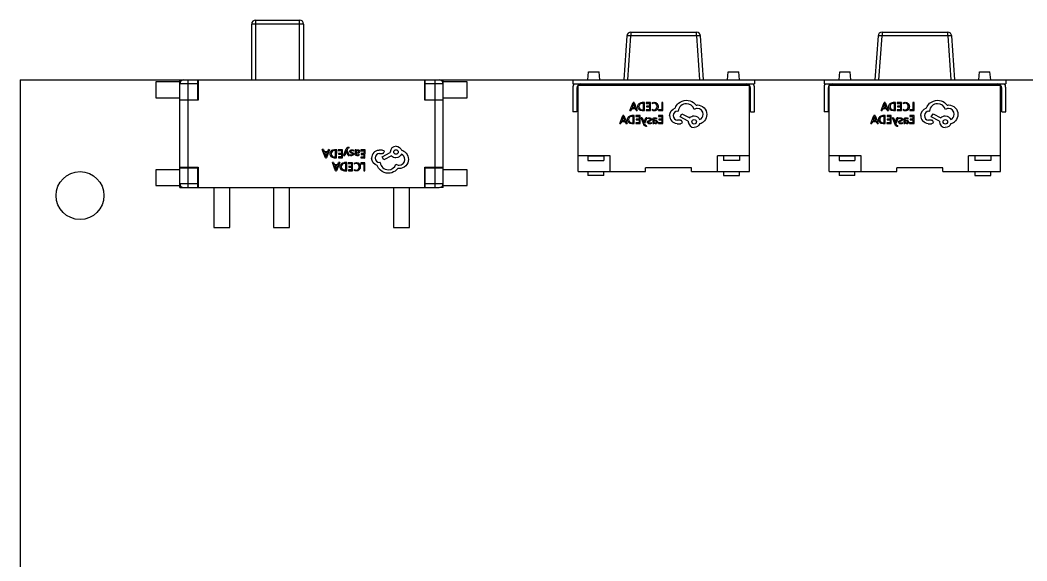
# Model space of a CAD drawing. Header units: millimetres. Extents: x 0 to 297, y 0 to 210.
# Drawn here: x 111.5 to 136.72, y 120 to 133.56 of the extents above; entities that cross this region are included whole.
import ezdxf

# ---------------------------------------------------------------- set-up
doc = ezdxf.new("R2010")
doc.units = ezdxf.units.MM
doc.header["$LTSCALE"] = 16.335
doc.layers.get('0').update_dxf_attribs({"linetype": 'CONTINUOUS'})

msp = doc.modelspace()

# ---------------------------------------------------------------- linework, layer by layer
at = {"color": 7, "linetype": 'Continuous'}
for p, q in [((117.304, 132.063), (117.304, 133.463)), ((118.604, 133.463), (117.304, 133.463)), ((117.404, 133.563), (117.404, 132.063)), ((117.404, 133.563), (118.504, 133.563)), ((118.504, 132.063), (118.504, 133.563)), ((118.604, 133.463), (118.604, 132.063)), ((126.704, 133.17), (126.626, 132.063)), ((126.726, 132.063), (126.804, 133.17)), ((126.804, 133.263), (126.804, 133.17)), ((126.804, 133.263), (128.449, 133.263)), ((128.449, 133.17), (126.804, 133.17)), ((128.449, 133.17), (128.449, 133.263)), ((128.449, 133.17), (128.527, 132.063)), ((128.626, 132.063), (128.549, 133.17)), ((132.995, 133.17), (132.918, 132.063)), ((133.018, 132.063), (133.095, 133.17)), ((133.095, 133.263), (133.095, 133.17)), ((133.095, 133.263), (134.741, 133.263)), ((134.741, 133.17), (133.095, 133.17)), ((134.741, 133.17), (134.741, 133.263)), ((134.741, 133.17), (134.818, 132.063)), ((134.918, 132.063), (134.841, 133.17)), ((125.726, 132.063), (125.744, 132.263)), ((125.744, 132.263), (126.009, 132.263)), ((126.026, 132.063), (126.009, 132.263)), ((129.226, 132.063), (129.244, 132.263)), ((129.244, 132.263), (129.509, 132.263)), ((129.526, 132.063), (129.509, 132.263)), ((132.018, 132.063), (132.035, 132.263)), ((132.035, 132.263), (132.3, 132.263)), ((132.318, 132.063), (132.3, 132.263)), ((135.518, 132.063), (135.535, 132.263)), ((135.535, 132.263), (135.8, 132.263)), ((135.818, 132.063), (135.8, 132.263)), ((111.504, 132.063), (111.504, 119.213)), ((111.504, 132.063), (163.064, 132.063)), ((114.904, 132.013), (114.904, 131.613)), ((115.504, 132.013), (114.904, 132.013)), ((115.504, 129.363), (115.504, 132.063)), ((115.954, 131.963), (115.504, 131.963)), ((115.704, 132.063), (115.704, 131.563)), ((115.954, 131.563), (115.954, 132.063)), ((115.964, 132.063), (115.964, 131.553)), ((121.644, 131.553), (121.644, 132.063)), ((121.654, 131.563), (121.654, 132.063)), ((122.104, 131.963), (121.654, 131.963)), ((121.904, 131.563), (121.904, 132.063)), ((122.104, 129.363), (122.104, 132.063)), ((122.704, 132.013), (122.104, 132.013)), ((122.704, 131.613), (122.704, 132.013)), ((125.351, 132.063), (125.351, 131.963)), ((125.351, 131.963), (129.901, 131.963)), ((125.481, 129.763), (125.481, 131.934)), ((125.481, 131.934), (129.772, 131.934)), ((129.772, 129.763), (129.772, 131.934)), ((129.901, 132.063), (129.901, 131.963)), ((131.643, 132.063), (131.643, 131.963)), ((131.643, 131.963), (136.193, 131.963)), ((131.772, 129.763), (131.772, 131.934)), ((131.772, 131.934), (136.064, 131.934)), ((136.064, 129.763), (136.064, 131.934)), ((136.193, 132.063), (136.193, 131.963)), ((125.351, 131.863), (125.351, 131.263)), ((125.451, 131.863), (125.451, 131.263)), ((129.801, 131.263), (129.801, 131.863)), ((129.901, 131.263), (129.901, 131.863)), ((131.643, 131.863), (131.643, 131.263)), ((131.743, 131.863), (131.743, 131.263)), ((136.093, 131.263), (136.093, 131.863)), ((136.193, 131.263), (136.193, 131.863)), ((114.904, 131.613), (115.504, 131.613)), ((115.504, 131.563), (115.954, 131.563)), ((115.964, 131.553), (115.504, 131.553)), ((115.594, 131.563), (115.594, 131.553)), ((115.604, 131.553), (115.604, 131.563)), ((115.704, 131.553), (115.704, 129.873)), ((122.104, 131.553), (121.644, 131.553)), ((121.654, 131.563), (122.104, 131.563)), ((121.904, 129.873), (121.904, 131.553)), ((122.004, 131.553), (122.004, 131.563)), ((122.014, 131.553), (122.014, 131.563)), ((122.104, 131.613), (122.704, 131.613)), ((126.78, 131.293), (126.859, 131.498)), ((126.87, 131.458), (126.839, 131.372)), ((126.887, 131.498), (126.859, 131.498)), ((126.874, 131.472), (126.873, 131.472)), ((126.908, 131.372), (126.877, 131.458)), ((126.887, 131.498), (126.965, 131.293)), ((127.144, 131.498), (127.085, 131.498)), ((127.118, 131.475), (127.086, 131.475)), ((127.118, 131.316), (127.118, 131.475)), ((127.144, 131.293), (127.144, 131.498)), ((127.188, 131.498), (127.188, 131.475)), ((127.293, 131.498), (127.188, 131.498)), ((127.188, 131.475), (127.267, 131.475)), ((127.193, 131.409), (127.193, 131.385)), ((127.267, 131.409), (127.193, 131.409)), ((127.267, 131.475), (127.267, 131.409)), ((127.293, 131.293), (127.293, 131.498)), ((127.335, 131.493), (127.335, 131.466)), ((127.579, 131.498), (127.579, 131.316)), ((127.605, 131.498), (127.579, 131.498)), ((127.605, 131.293), (127.605, 131.498)), ((133.072, 131.293), (133.15, 131.498)), ((133.161, 131.458), (133.13, 131.372)), ((133.178, 131.498), (133.15, 131.498)), ((133.165, 131.472), (133.165, 131.472)), ((133.199, 131.372), (133.169, 131.458)), ((133.178, 131.498), (133.257, 131.293)), ((133.436, 131.498), (133.377, 131.498)), ((133.409, 131.475), (133.378, 131.475)), ((133.409, 131.316), (133.409, 131.475)), ((133.436, 131.293), (133.436, 131.498)), ((133.479, 131.498), (133.479, 131.475)), ((133.585, 131.498), (133.479, 131.498)), ((133.479, 131.475), (133.558, 131.475)), ((133.485, 131.409), (133.485, 131.385)), ((133.558, 131.409), (133.485, 131.409)), ((133.558, 131.475), (133.558, 131.409)), ((133.585, 131.293), (133.585, 131.498)), ((133.626, 131.493), (133.626, 131.466)), ((133.87, 131.498), (133.87, 131.316)), ((133.897, 131.498), (133.87, 131.498)), ((133.897, 131.293), (133.897, 131.498)), ((125.451, 131.263), (125.351, 131.263)), ((126.523, 130.967), (126.601, 131.172)), ((126.63, 131.172), (126.601, 131.172)), ((126.63, 131.172), (126.708, 130.967)), ((126.78, 131.293), (126.81, 131.293)), ((126.831, 131.349), (126.81, 131.293)), ((126.887, 131.172), (126.828, 131.172)), ((126.86, 131.149), (126.829, 131.149)), ((126.831, 131.349), (126.916, 131.349)), ((126.839, 131.372), (126.908, 131.372)), ((126.86, 130.99), (126.86, 131.149)), ((126.887, 130.967), (126.887, 131.172)), ((126.936, 131.293), (126.916, 131.349)), ((126.93, 131.172), (126.93, 131.149)), ((127.036, 131.172), (126.93, 131.172)), ((126.93, 131.149), (127.01, 131.149)), ((126.936, 131.293), (126.965, 131.293)), ((127.01, 131.149), (127.01, 131.083)), ((127.036, 130.967), (127.036, 131.172)), ((127.088, 131.316), (127.118, 131.316)), ((127.088, 131.293), (127.144, 131.293)), ((127.183, 131.316), (127.183, 131.293)), ((127.267, 131.316), (127.183, 131.316)), ((127.183, 131.293), (127.293, 131.293)), ((127.193, 131.385), (127.267, 131.385)), ((127.267, 131.385), (127.267, 131.316)), ((127.335, 131.327), (127.335, 131.301)), ((127.497, 131.316), (127.497, 131.293)), ((127.579, 131.316), (127.497, 131.316)), ((127.497, 131.293), (127.605, 131.293)), ((127.499, 131.172), (127.499, 131.149)), ((127.605, 131.172), (127.499, 131.172)), ((127.499, 131.149), (127.579, 131.149)), ((127.579, 131.149), (127.579, 131.083)), ((127.605, 130.967), (127.605, 131.172)), ((127.978, 131.283), (127.99, 131.283)), ((128.038, 131.138), (128.084, 131.216)), ((128.084, 131.216), (128.279, 131.114)), ((129.801, 131.263), (129.901, 131.263)), ((131.743, 131.263), (131.643, 131.263)), ((132.814, 130.967), (132.893, 131.172)), ((132.921, 131.172), (132.893, 131.172)), ((132.921, 131.172), (132.999, 130.967)), ((133.072, 131.293), (133.101, 131.293)), ((133.122, 131.349), (133.101, 131.293)), ((133.178, 131.172), (133.119, 131.172)), ((133.152, 131.149), (133.12, 131.149)), ((133.122, 131.349), (133.208, 131.349)), ((133.13, 131.372), (133.199, 131.372)), ((133.152, 130.99), (133.152, 131.149)), ((133.178, 130.967), (133.178, 131.172)), ((133.227, 131.293), (133.208, 131.349)), ((133.222, 131.172), (133.222, 131.149)), ((133.327, 131.172), (133.222, 131.172)), ((133.222, 131.149), (133.301, 131.149)), ((133.227, 131.293), (133.257, 131.293)), ((133.301, 131.149), (133.301, 131.083)), ((133.327, 130.967), (133.327, 131.172)), ((133.379, 131.316), (133.409, 131.316)), ((133.379, 131.293), (133.436, 131.293)), ((133.474, 131.316), (133.474, 131.293)), ((133.558, 131.316), (133.474, 131.316)), ((133.474, 131.293), (133.585, 131.293)), ((133.485, 131.385), (133.558, 131.385)), ((133.558, 131.385), (133.558, 131.316)), ((133.626, 131.327), (133.626, 131.301)), ((133.788, 131.316), (133.788, 131.293)), ((133.87, 131.316), (133.788, 131.316)), ((133.788, 131.293), (133.897, 131.293)), ((133.791, 131.172), (133.791, 131.149)), ((133.897, 131.172), (133.791, 131.172)), ((133.791, 131.149), (133.87, 131.149)), ((133.87, 131.149), (133.87, 131.083)), ((133.897, 130.967), (133.897, 131.172)), ((134.27, 131.283), (134.281, 131.283)), ((134.33, 131.138), (134.375, 131.216)), ((134.375, 131.216), (134.571, 131.114)), ((136.093, 131.263), (136.193, 131.263)), ((126.523, 130.967), (126.552, 130.967)), ((126.573, 131.023), (126.552, 130.967)), ((126.573, 131.023), (126.659, 131.023)), ((126.612, 131.132), (126.581, 131.046)), ((126.581, 131.046), (126.65, 131.046)), ((126.616, 131.146), (126.616, 131.146)), ((126.65, 131.046), (126.62, 131.132)), ((126.679, 130.967), (126.659, 131.023)), ((126.679, 130.967), (126.708, 130.967)), ((126.83, 130.99), (126.86, 130.99)), ((126.83, 130.967), (126.887, 130.967)), ((126.925, 130.99), (126.925, 130.967)), ((127.01, 130.99), (126.925, 130.99)), ((126.925, 130.967), (127.036, 130.967)), ((126.936, 131.083), (126.936, 131.059)), ((127.01, 131.083), (126.936, 131.083)), ((126.936, 131.059), (127.01, 131.059)), ((127.01, 131.059), (127.01, 130.99)), ((127.13, 130.944), (127.064, 131.113)), ((127.09, 131.113), (127.064, 131.113)), ((127.09, 131.113), (127.131, 131.003)), ((127.134, 130.991), (127.138, 131.003)), ((127.134, 130.991), (127.134, 130.991)), ((127.138, 131.003), (127.176, 131.113)), ((127.205, 131.113), (127.147, 130.967)), ((127.147, 130.967), (127.158, 130.94)), ((127.205, 131.113), (127.176, 131.113)), ((127.199, 130.9), (127.199, 130.922)), ((127.225, 131.11), (127.225, 131.085)), ((127.317, 130.972), (127.317, 130.998)), ((127.352, 131.061), (127.352, 130.967)), ((127.352, 130.967), (127.378, 130.967)), ((127.378, 131.06), (127.421, 131.054)), ((127.378, 131.04), (127.378, 131.026)), ((127.412, 131.036), (127.378, 131.04)), ((127.378, 130.967), (127.378, 130.989)), ((127.378, 130.989), (127.379, 130.989)), ((127.456, 131.078), (127.456, 131.103)), ((127.495, 130.99), (127.495, 130.967)), ((127.579, 130.99), (127.495, 130.99)), ((127.495, 130.967), (127.605, 130.967)), ((127.505, 131.083), (127.505, 131.059)), ((127.579, 131.083), (127.505, 131.083)), ((127.505, 131.059), (127.579, 131.059)), ((127.579, 131.059), (127.579, 130.99)), ((127.961, 130.966), (128.047, 130.966)), ((128.035, 131.055), (127.97, 131.055)), ((128.243, 131.03), (128.038, 131.138)), ((128.243, 131.03), (128.243, 131.016)), ((132.814, 130.967), (132.844, 130.967)), ((132.865, 131.023), (132.844, 130.967)), ((132.865, 131.023), (132.95, 131.023)), ((132.904, 131.132), (132.873, 131.046)), ((132.873, 131.046), (132.942, 131.046)), ((132.908, 131.146), (132.907, 131.146)), ((132.942, 131.046), (132.911, 131.132)), ((132.97, 130.967), (132.95, 131.023)), ((132.97, 130.967), (132.999, 130.967)), ((133.122, 130.99), (133.152, 130.99)), ((133.122, 130.967), (133.178, 130.967)), ((133.217, 130.99), (133.217, 130.967)), ((133.301, 130.99), (133.217, 130.99)), ((133.217, 130.967), (133.327, 130.967)), ((133.227, 131.083), (133.227, 131.059)), ((133.301, 131.083), (133.227, 131.083)), ((133.227, 131.059), (133.301, 131.059)), ((133.301, 131.059), (133.301, 130.99)), ((133.422, 130.944), (133.355, 131.113)), ((133.382, 131.113), (133.355, 131.113)), ((133.382, 131.113), (133.422, 131.003)), ((133.426, 130.991), (133.425, 130.991)), ((133.426, 130.991), (133.429, 131.003)), ((133.429, 131.003), (133.467, 131.113)), ((133.496, 131.113), (133.439, 130.967)), ((133.439, 130.967), (133.45, 130.94)), ((133.496, 131.113), (133.467, 131.113)), ((133.491, 130.9), (133.491, 130.922)), ((133.517, 131.11), (133.517, 131.085)), ((133.609, 130.972), (133.609, 130.998)), ((133.644, 131.061), (133.644, 130.967)), ((133.644, 130.967), (133.669, 130.967)), ((133.669, 131.06), (133.713, 131.054)), ((133.669, 131.04), (133.669, 131.026)), ((133.704, 131.036), (133.669, 131.04)), ((133.669, 130.967), (133.669, 130.989)), ((133.669, 130.989), (133.67, 130.989)), ((133.747, 131.078), (133.747, 131.103)), ((133.786, 130.99), (133.786, 130.967)), ((133.87, 130.99), (133.786, 130.99)), ((133.786, 130.967), (133.897, 130.967)), ((133.797, 131.083), (133.797, 131.059)), ((133.87, 131.083), (133.797, 131.083)), ((133.797, 131.059), (133.87, 131.059)), ((133.87, 131.059), (133.87, 130.99)), ((134.252, 130.966), (134.338, 130.966)), ((134.327, 131.055), (134.261, 131.055)), ((134.534, 131.03), (134.33, 131.138)), ((134.534, 131.03), (134.534, 131.016)), ((119.15, 130.112), (119.074, 130.316)), ((119.103, 130.316), (119.074, 130.316)), ((119.103, 130.316), (119.123, 130.26)), ((119.208, 130.259), (119.123, 130.26)), ((119.131, 130.237), (119.161, 130.152)), ((119.2, 130.236), (119.131, 130.237)), ((119.169, 130.152), (119.2, 130.236)), ((119.257, 130.314), (119.178, 130.112)), ((119.208, 130.259), (119.228, 130.315)), ((119.257, 130.314), (119.228, 130.315)), ((119.434, 130.313), (119.378, 130.314)), ((119.407, 130.29), (119.378, 130.29)), ((119.406, 130.133), (119.407, 130.29)), ((119.432, 130.11), (119.434, 130.313)), ((119.472, 130.313), (119.472, 130.29)), ((119.582, 130.312), (119.472, 130.313)), ((119.472, 130.29), (119.555, 130.289)), ((119.482, 130.221), (119.482, 130.198)), ((119.555, 130.221), (119.482, 130.221)), ((119.482, 130.198), (119.555, 130.197)), ((119.555, 130.197), (119.554, 130.132)), ((119.555, 130.289), (119.555, 130.221)), ((119.58, 130.109), (119.582, 130.312)), ((119.608, 130.167), (119.675, 130.333)), ((119.608, 130.167), (119.635, 130.167)), ((119.675, 130.276), (119.635, 130.167)), ((119.682, 130.275), (119.678, 130.288)), ((119.719, 130.166), (119.682, 130.275)), ((119.703, 130.337), (119.692, 130.311)), ((119.692, 130.311), (119.748, 130.166)), ((119.719, 130.166), (119.748, 130.166)), ((119.744, 130.355), (119.744, 130.377)), ((119.768, 130.193), (119.768, 130.169)), ((119.86, 130.279), (119.86, 130.305)), ((119.894, 130.31), (119.894, 130.216)), ((119.92, 130.31), (119.894, 130.31)), ((119.92, 130.251), (119.919, 130.237)), ((119.919, 130.237), (119.953, 130.241)), ((119.962, 130.223), (119.919, 130.217)), ((119.92, 130.287), (119.92, 130.31)), ((119.996, 130.174), (119.996, 130.199)), ((120.036, 130.309), (120.035, 130.286)), ((120.035, 130.286), (120.119, 130.285)), ((120.145, 130.308), (120.036, 130.309)), ((120.045, 130.217), (120.045, 130.194)), ((120.118, 130.217), (120.045, 130.217)), ((120.045, 130.194), (120.118, 130.193)), ((120.118, 130.193), (120.117, 130.128)), ((120.119, 130.285), (120.118, 130.217)), ((120.143, 130.105), (120.145, 130.308)), ((120.582, 130.306), (120.497, 130.306)), ((120.505, 130.218), (120.57, 130.218)), ((120.572, 130.135), (120.775, 130.241)), ((120.811, 130.158), (120.616, 130.058)), ((120.775, 130.255), (120.775, 130.241)), ((126.281, 130.163), (125.481, 130.163)), ((125.726, 130.157), (125.726, 130.041)), ((125.726, 130.157), (126.126, 130.157)), ((126.126, 130.157), (126.126, 130.041)), ((126.281, 129.763), (126.281, 130.163)), ((128.972, 129.763), (128.972, 130.163)), ((129.772, 130.163), (128.972, 130.163)), ((129.126, 130.157), (129.126, 130.041)), ((129.526, 130.157), (129.126, 130.157)), ((129.526, 130.157), (129.526, 130.041)), ((132.572, 130.163), (131.772, 130.163)), ((132.018, 130.157), (132.018, 130.041)), ((132.018, 130.157), (132.418, 130.157)), ((132.418, 130.157), (132.418, 130.041)), ((132.572, 129.763), (132.572, 130.163)), ((135.264, 129.763), (135.264, 130.163)), ((136.064, 130.163), (135.264, 130.163)), ((135.418, 130.157), (135.418, 130.041)), ((135.818, 130.157), (135.418, 130.157)), ((135.818, 130.157), (135.818, 130.041)), ((119.15, 130.112), (119.178, 130.112)), ((119.402, 129.787), (119.326, 129.991)), ((119.355, 129.991), (119.326, 129.991)), ((119.355, 129.991), (119.376, 129.935)), ((119.374, 130.11), (119.432, 130.11)), ((119.376, 130.134), (119.406, 130.133)), ((119.46, 129.935), (119.376, 129.935)), ((119.384, 129.912), (119.414, 129.828)), ((119.452, 129.912), (119.384, 129.912)), ((119.421, 129.827), (119.452, 129.912)), ((119.509, 129.99), (119.431, 129.787)), ((119.46, 129.935), (119.48, 129.99)), ((119.476, 130.133), (119.476, 130.11)), ((119.554, 130.132), (119.476, 130.133)), ((119.476, 130.11), (119.58, 130.109)), ((119.509, 129.99), (119.48, 129.99)), ((119.686, 129.989), (119.63, 129.989)), ((119.66, 129.966), (119.63, 129.966)), ((119.659, 129.809), (119.66, 129.966)), ((119.685, 129.785), (119.686, 129.989)), ((119.725, 129.988), (119.725, 129.965)), ((119.834, 129.988), (119.725, 129.988)), ((119.725, 129.965), (119.808, 129.965)), ((119.734, 129.897), (119.734, 129.874)), ((119.807, 129.896), (119.734, 129.897)), ((119.808, 129.965), (119.807, 129.896)), ((119.833, 129.784), (119.834, 129.988)), ((119.875, 129.979), (119.875, 129.954)), ((120.035, 129.986), (120.035, 129.963)), ((120.143, 129.986), (120.035, 129.986)), ((120.035, 129.963), (120.116, 129.963)), ((120.039, 130.129), (120.039, 130.106)), ((120.117, 130.128), (120.039, 130.129)), ((120.039, 130.106), (120.143, 130.105)), ((120.116, 129.963), (120.115, 129.782)), ((120.141, 129.782), (120.143, 129.986)), ((120.523, 129.992), (120.512, 129.992)), ((120.616, 130.058), (120.572, 130.135)), ((125.726, 130.041), (126.126, 130.041)), ((129.526, 130.041), (129.126, 130.041)), ((132.018, 130.041), (132.418, 130.041)), ((135.818, 130.041), (135.418, 130.041)), ((114.904, 129.813), (114.904, 129.413)), ((115.504, 129.813), (114.904, 129.813)), ((115.504, 129.873), (115.964, 129.873)), ((115.504, 129.863), (115.954, 129.863)), ((115.594, 129.873), (115.594, 129.863)), ((115.604, 129.863), (115.604, 129.873)), ((115.704, 129.863), (115.704, 129.363)), ((115.954, 129.363), (115.954, 129.863)), ((115.964, 129.873), (115.964, 129.363)), ((119.402, 129.787), (119.431, 129.787)), ((119.627, 129.786), (119.685, 129.785)), ((119.628, 129.809), (119.659, 129.809)), ((119.728, 129.808), (119.728, 129.785)), ((119.807, 129.808), (119.728, 129.808)), ((119.728, 129.785), (119.833, 129.784)), ((119.734, 129.874), (119.807, 129.873)), ((119.807, 129.873), (119.807, 129.808)), ((119.874, 129.816), (119.873, 129.789)), ((120.115, 129.782), (120.141, 129.782)), ((121.644, 129.363), (121.644, 129.873)), ((121.644, 129.873), (122.104, 129.873)), ((121.654, 129.363), (121.654, 129.863)), ((121.654, 129.863), (122.104, 129.863)), ((121.904, 129.363), (121.904, 129.863)), ((122.004, 129.863), (122.004, 129.873)), ((122.014, 129.863), (122.014, 129.873)), ((122.704, 129.813), (122.104, 129.813)), ((122.704, 129.413), (122.704, 129.813)), ((125.481, 129.763), (127.172, 129.763)), ((125.726, 129.763), (125.726, 129.663)), ((126.126, 129.663), (125.726, 129.663)), ((126.126, 129.663), (126.126, 129.763)), ((127.172, 129.763), (127.172, 129.863)), ((128.326, 129.863), (127.172, 129.863)), ((128.326, 129.763), (128.326, 129.863)), ((128.326, 129.763), (129.772, 129.763)), ((129.126, 129.763), (129.126, 129.663)), ((129.126, 129.663), (129.526, 129.663)), ((129.526, 129.663), (129.526, 129.763)), ((131.772, 129.763), (133.464, 129.763)), ((132.018, 129.763), (132.018, 129.663)), ((132.418, 129.663), (132.018, 129.663)), ((132.418, 129.663), (132.418, 129.763)), ((133.464, 129.763), (133.464, 129.863)), ((134.618, 129.863), (133.464, 129.863)), ((134.618, 129.763), (134.618, 129.863)), ((134.618, 129.763), (136.064, 129.763)), ((135.418, 129.763), (135.418, 129.663)), ((135.418, 129.663), (135.818, 129.663)), ((135.818, 129.663), (135.818, 129.763)), ((114.904, 129.413), (115.504, 129.413)), ((115.504, 129.463), (115.954, 129.463)), ((121.654, 129.463), (122.104, 129.463)), ((122.104, 129.413), (122.704, 129.413)), ((115.504, 129.363), (115.594, 129.363)), ((115.604, 129.363), (122.004, 129.363)), ((116.354, 129.363), (116.354, 128.363)), ((116.754, 128.363), (116.754, 129.363)), ((117.854, 129.363), (117.854, 128.363)), ((118.254, 128.363), (118.254, 129.363)), ((120.854, 129.363), (120.854, 128.363)), ((121.254, 128.363), (121.254, 129.363)), ((122.104, 129.363), (122.014, 129.363)), ((116.354, 128.363), (116.754, 128.363)), ((117.854, 128.363), (118.254, 128.363)), ((120.854, 128.363), (121.254, 128.363))]:
    msp.add_line(p, q, dxfattribs=at)
for centre, radius in [((128.39, 131.014), 0.057), ((134.682, 131.014), 0.057), ((120.921, 130.256), 0.0564), ((113.004, 129.163), 0.6)]:
    msp.add_circle(centre, radius, dxfattribs=at)
for centre, radius, start, end in [((117.404, 133.463), 0.1, 90, 180), ((118.504, 133.463), 0.1, 0, 90), ((126.804, 133.163), 0.1, 90, 176), ((128.449, 133.163), 0.1, 3.9999, 90), ((133.095, 133.163), 0.1, 90, 176), ((134.741, 133.163), 0.1, 3.9999, 90), ((115.604, 131.963), 0.1, 90, 180), ((122.004, 131.963), 0.1, 0, 90), ((125.551, 131.863), 0.2, 149.8088, 180), ((125.551, 131.863), 0.1, 90, 180), ((129.701, 131.863), 0.1, 0, 90), ((129.701, 131.863), 0.2, 0, 30.1912), ((131.843, 131.863), 0.2, 149.8088, 180), ((131.843, 131.863), 0.1, 90, 180), ((135.993, 131.863), 0.1, 0, 90), ((135.993, 131.863), 0.2, 0, 30.1912), ((128.195, 131.26), 0.206, 90.0227, 173.4846), ((128.195, 131.259), 0.207, 18.7842, 89.9657), ((134.486, 131.26), 0.206, 90.0227, 173.4846), ((134.486, 131.259), 0.207, 18.7842, 89.9657), ((127.978, 131.17), 0.205, 179.9253, 222.6338), ((127.978, 131.169), 0.114, 90.217, 179.8893), ((128.468, 131.201), 0.146, 0.0059, 89.9941), ((134.27, 131.17), 0.205, 179.9253, 222.6338), ((134.27, 131.169), 0.114, 90.217, 179.8893), ((134.759, 131.201), 0.146, 0.0059, 89.9941), ((128.044, 131.011), 0.0453, 0.0061, 89.994), ((128.389, 131.016), 0.146, 180.0059, 269.9941), ((128.468, 131.202), 0.24, 284.4949, 317.4349), ((134.335, 131.011), 0.0453, 0.0061, 89.994), ((134.68, 131.016), 0.146, 180.0059, 269.9941), ((134.759, 131.202), 0.24, 284.4949, 317.4349), ((120.92, 130.254), 0.145, 89.6041, 179.5832), ((120.512, 130.104), 0.202, 136.9591, 179.6689), ((120.579, 130.261), 0.0448, 269.5913, 359.5737), ((120.996, 130.069), 0.238, 42.1746, 75.0829), ((120.513, 130.105), 0.113, 179.6887, 269.4828), ((120.726, 130.014), 0.204, 186.106, 269.5634), ((120.726, 130.015), 0.205, 269.6316, 340.7958), ((120.997, 130.07), 0.145, 269.6041, 359.5832), ((115.604, 129.463), 0.1, 180, 270), ((122.004, 129.463), 0.1, 270, 360)]:
    msp.add_arc(centre, radius, start, end, dxfattribs=at)
for points, knots in [([(126.707, 133.172), (126.707, 133.172), (126.705, 133.171), (126.704, 133.171), (126.704, 133.17)], [0, 0, 0, 0, 0.683861, 1, 1, 1, 1]), ([(126.804, 133.17), (126.793, 133.171), (126.773, 133.172), (126.749, 133.173), (126.732, 133.173), (126.722, 133.173), (126.714, 133.173), (126.709, 133.172), (126.707, 133.172)], [0, 0, 0, 0, 0.332301, 0.629138, 0.754378, 0.859604, 0.942133, 1, 1, 1, 1]), ([(128.549, 133.17), (128.549, 133.171), (128.548, 133.171), (128.547, 133.172), (128.544, 133.172), (128.539, 133.173), (128.531, 133.173), (128.519, 133.173), (128.504, 133.173), (128.487, 133.172), (128.468, 133.172), (128.456, 133.171), (128.449, 133.17)], [0, 0, 0, 0, 0.008283, 0.024038, 0.048549, 0.081923, 0.174247, 0.297936, 0.448429, 0.61999, 0.806297, 1, 1, 1, 1]), ([(132.999, 133.172), (132.998, 133.172), (132.997, 133.171), (132.995, 133.171), (132.995, 133.17)], [0, 0, 0, 0, 0.683861, 1, 1, 1, 1]), ([(133.095, 133.17), (133.084, 133.171), (133.064, 133.172), (133.04, 133.173), (133.023, 133.173), (133.013, 133.173), (133.005, 133.173), (133.001, 133.172), (132.999, 133.172)], [0, 0, 0, 0, 0.332301, 0.629138, 0.754378, 0.859604, 0.942133, 1, 1, 1, 1]), ([(134.841, 133.17), (134.84, 133.171), (134.84, 133.171), (134.838, 133.172), (134.836, 133.172), (134.831, 133.173), (134.822, 133.173), (134.81, 133.173), (134.795, 133.173), (134.778, 133.172), (134.76, 133.172), (134.747, 133.171), (134.741, 133.17)], [0, 0, 0, 0, 0.008283, 0.024038, 0.048549, 0.081923, 0.174247, 0.297936, 0.448429, 0.61999, 0.806297, 1, 1, 1, 1]), ([(119.161, 130.152), (119.162, 130.149), (119.163, 130.144), (119.165, 130.137), (119.165, 130.137), (119.165, 130.137), (119.165, 130.137)], [0, 0, 0, 0, 0.945791, 0.962696, 0.976015, 1, 1, 1, 1]), ([(119.165, 130.137), (119.165, 130.137), (119.165, 130.137), (119.165, 130.137), (119.166, 130.144), (119.167, 130.149), (119.169, 130.152)], [0, 0, 0, 0, 0.026487, 0.041178, 0.059581, 1, 1, 1, 1]), ([(119.678, 130.288), (119.678, 130.288), (119.678, 130.288), (119.678, 130.285), (119.677, 130.281), (119.675, 130.276)], [0, 0, 0, 0, 0.028903, 0.069601, 1, 1, 1, 1]), ([(119.92, 130.287), (119.92, 130.287), (119.92, 130.287), (119.92, 130.287), (119.93, 130.304), (119.946, 130.313), (119.965, 130.313)], [0, 0, 0, 0, 0.002842, 0.004999, 0.014262, 1, 1, 1, 1]), ([(119.414, 129.828), (119.415, 129.825), (119.416, 129.82), (119.417, 129.813), (119.417, 129.813), (119.417, 129.812), (119.417, 129.812)], [0, 0, 0, 0, 0.945791, 0.962696, 0.976015, 1, 1, 1, 1]), ([(119.417, 129.812), (119.417, 129.812), (119.417, 129.813), (119.418, 129.813), (119.419, 129.819), (119.42, 129.824), (119.421, 129.827)], [0, 0, 0, 0, 0.026487, 0.041178, 0.059581, 1, 1, 1, 1])]:
    msp.add_open_spline(points, degree=3, knots=knots, dxfattribs=at)
for points in [[(126.873, 131.472), (126.872, 131.465), (126.871, 131.46), (126.87, 131.458)], [(126.877, 131.458), (126.876, 131.461), (126.875, 131.466), (126.874, 131.472)], [(126.977, 131.398), (126.977, 131.429), (126.987, 131.453), (127.008, 131.471)], [(127.027, 131.455), (127.012, 131.442), (127.005, 131.423), (127.005, 131.397)], [(127.008, 131.471), (127.028, 131.489), (127.054, 131.498), (127.085, 131.498)], [(127.086, 131.475), (127.062, 131.475), (127.042, 131.468), (127.027, 131.455)], [(127.335, 131.493), (127.347, 131.499), (127.364, 131.502), (127.383, 131.502)], [(127.383, 131.478), (127.365, 131.478), (127.349, 131.474), (127.335, 131.466)], [(127.383, 131.502), (127.414, 131.502), (127.439, 131.492), (127.459, 131.471)], [(127.439, 131.455), (127.425, 131.47), (127.406, 131.478), (127.383, 131.478)], [(127.461, 131.393), (127.461, 131.419), (127.453, 131.44), (127.439, 131.455)], [(127.459, 131.471), (127.479, 131.451), (127.489, 131.425), (127.489, 131.392)], [(127.918, 131.362), (127.934, 131.406), (127.962, 131.445), (127.997, 131.477)], [(127.997, 131.477), (128.053, 131.526), (128.123, 131.553), (128.196, 131.553)], [(128.196, 131.553), (128.26, 131.553), (128.32, 131.533), (128.371, 131.496)], [(128.371, 131.496), (128.396, 131.479), (128.417, 131.457), (128.436, 131.432)], [(128.436, 131.432), (128.447, 131.434), (128.458, 131.435), (128.469, 131.435)], [(128.469, 131.435), (128.532, 131.435), (128.592, 131.41), (128.637, 131.365)], [(133.165, 131.472), (133.163, 131.465), (133.162, 131.46), (133.161, 131.458)], [(133.169, 131.458), (133.167, 131.461), (133.166, 131.466), (133.165, 131.472)], [(133.268, 131.398), (133.268, 131.429), (133.278, 131.453), (133.299, 131.471)], [(133.319, 131.455), (133.304, 131.442), (133.296, 131.423), (133.296, 131.397)], [(133.299, 131.471), (133.32, 131.489), (133.346, 131.498), (133.377, 131.498)], [(133.378, 131.475), (133.353, 131.475), (133.334, 131.468), (133.319, 131.455)], [(133.626, 131.493), (133.639, 131.499), (133.655, 131.502), (133.675, 131.502)], [(133.674, 131.478), (133.657, 131.478), (133.641, 131.474), (133.626, 131.466)], [(133.73, 131.455), (133.716, 131.47), (133.697, 131.478), (133.674, 131.478)], [(133.675, 131.502), (133.705, 131.502), (133.73, 131.492), (133.75, 131.471)], [(133.752, 131.393), (133.752, 131.419), (133.745, 131.44), (133.73, 131.455)], [(133.75, 131.471), (133.77, 131.451), (133.78, 131.425), (133.78, 131.392)], [(134.21, 131.362), (134.226, 131.406), (134.254, 131.445), (134.289, 131.477)], [(134.289, 131.477), (134.344, 131.526), (134.414, 131.553), (134.487, 131.553)], [(134.487, 131.553), (134.552, 131.553), (134.612, 131.533), (134.663, 131.496)], [(134.663, 131.496), (134.688, 131.479), (134.708, 131.457), (134.727, 131.432)], [(134.727, 131.432), (134.739, 131.434), (134.749, 131.435), (134.761, 131.435)], [(134.761, 131.435), (134.824, 131.435), (134.884, 131.41), (134.929, 131.365)], [(126.75, 131.145), (126.771, 131.163), (126.797, 131.172), (126.828, 131.172)], [(126.829, 131.149), (126.805, 131.149), (126.785, 131.142), (126.77, 131.129)], [(127.008, 131.322), (126.987, 131.341), (126.977, 131.366), (126.977, 131.398)], [(127.005, 131.397), (127.005, 131.372), (127.012, 131.352), (127.027, 131.338)], [(127.088, 131.293), (127.055, 131.293), (127.028, 131.302), (127.008, 131.322)], [(127.027, 131.338), (127.041, 131.323), (127.062, 131.316), (127.088, 131.316)], [(127.335, 131.327), (127.35, 131.318), (127.367, 131.313), (127.388, 131.313)], [(127.392, 131.289), (127.369, 131.289), (127.35, 131.293), (127.335, 131.301)], [(127.388, 131.313), (127.409, 131.313), (127.427, 131.32), (127.44, 131.335)], [(127.462, 131.317), (127.445, 131.299), (127.421, 131.289), (127.392, 131.289)], [(127.44, 131.335), (127.454, 131.349), (127.461, 131.369), (127.461, 131.393)], [(127.489, 131.392), (127.489, 131.361), (127.48, 131.336), (127.462, 131.317)], [(127.774, 131.171), (127.775, 131.258), (127.835, 131.336), (127.918, 131.362)], [(127.864, 131.169), (127.864, 131.109), (127.91, 131.059), (127.97, 131.055)], [(128.279, 131.114), (128.306, 131.144), (128.345, 131.163), (128.389, 131.163)], [(128.389, 131.163), (128.452, 131.163), (128.506, 131.122), (128.526, 131.067)], [(128.468, 131.347), (128.44, 131.347), (128.412, 131.339), (128.39, 131.325)], [(128.526, 131.067), (128.578, 131.09), (128.614, 131.141), (128.614, 131.201)], [(128.637, 131.365), (128.681, 131.321), (128.706, 131.261), (128.706, 131.198)], [(128.706, 131.198), (128.706, 131.14), (128.684, 131.083), (128.645, 131.039)], [(133.042, 131.145), (133.062, 131.163), (133.088, 131.172), (133.119, 131.172)], [(133.12, 131.149), (133.096, 131.149), (133.076, 131.142), (133.061, 131.129)], [(133.299, 131.322), (133.278, 131.341), (133.268, 131.366), (133.268, 131.398)], [(133.296, 131.397), (133.296, 131.372), (133.303, 131.352), (133.318, 131.338)], [(133.379, 131.293), (133.346, 131.293), (133.32, 131.302), (133.299, 131.322)], [(133.318, 131.338), (133.333, 131.323), (133.353, 131.316), (133.379, 131.316)], [(133.626, 131.327), (133.641, 131.318), (133.659, 131.313), (133.679, 131.313)], [(133.683, 131.289), (133.66, 131.289), (133.641, 131.293), (133.626, 131.301)], [(133.679, 131.313), (133.701, 131.313), (133.718, 131.32), (133.732, 131.335)], [(133.754, 131.317), (133.736, 131.299), (133.712, 131.289), (133.683, 131.289)], [(133.732, 131.335), (133.745, 131.349), (133.752, 131.369), (133.752, 131.393)], [(133.78, 131.392), (133.78, 131.361), (133.771, 131.336), (133.754, 131.317)], [(134.065, 131.171), (134.067, 131.258), (134.126, 131.336), (134.21, 131.362)], [(134.156, 131.169), (134.156, 131.109), (134.201, 131.059), (134.261, 131.055)], [(134.571, 131.114), (134.597, 131.144), (134.637, 131.163), (134.68, 131.163)], [(134.68, 131.163), (134.743, 131.163), (134.797, 131.122), (134.818, 131.067)], [(134.759, 131.347), (134.732, 131.347), (134.704, 131.339), (134.682, 131.325)], [(134.818, 131.067), (134.869, 131.09), (134.905, 131.141), (134.905, 131.201)], [(134.929, 131.365), (134.973, 131.321), (134.998, 131.261), (134.998, 131.198)], [(134.998, 131.198), (134.998, 131.14), (134.976, 131.083), (134.936, 131.039)], [(126.616, 131.146), (126.615, 131.139), (126.613, 131.134), (126.612, 131.132)], [(126.62, 131.132), (126.618, 131.135), (126.617, 131.14), (126.616, 131.146)], [(126.719, 131.072), (126.719, 131.103), (126.73, 131.127), (126.75, 131.145)], [(126.75, 130.995), (126.73, 131.015), (126.719, 131.04), (126.719, 131.072)], [(126.77, 131.129), (126.755, 131.116), (126.747, 131.097), (126.747, 131.071)], [(126.747, 131.071), (126.747, 131.046), (126.755, 131.026), (126.769, 131.011)], [(126.83, 130.967), (126.798, 130.967), (126.771, 130.976), (126.75, 130.995)], [(126.769, 131.011), (126.784, 130.997), (126.804, 130.99), (126.83, 130.99)], [(127.183, 130.897), (127.16, 130.897), (127.143, 130.913), (127.13, 130.944)], [(127.131, 131.003), (127.132, 130.998), (127.133, 130.994), (127.134, 130.991)], [(127.158, 130.94), (127.164, 130.926), (127.173, 130.92), (127.185, 130.92)], [(127.199, 130.9), (127.195, 130.898), (127.189, 130.897), (127.183, 130.897)], [(127.185, 130.92), (127.19, 130.92), (127.194, 130.92), (127.199, 130.922)], [(127.218, 131.007), (127.218, 131.016), (127.221, 131.024), (127.227, 131.031)], [(127.235, 130.975), (127.224, 130.982), (127.218, 130.993), (127.218, 131.007)], [(127.225, 131.11), (127.236, 131.115), (127.247, 131.117), (127.26, 131.117)], [(127.262, 131.096), (127.249, 131.096), (127.236, 131.092), (127.225, 131.085)], [(127.227, 131.031), (127.233, 131.037), (127.244, 131.044), (127.26, 131.05)], [(127.277, 130.963), (127.26, 130.963), (127.246, 130.967), (127.235, 130.975)], [(127.251, 131.018), (127.247, 131.014), (127.245, 131.01), (127.245, 131.004)], [(127.245, 131.004), (127.245, 130.991), (127.255, 130.984), (127.275, 130.984)], [(127.278, 131.031), (127.265, 131.026), (127.256, 131.022), (127.251, 131.018)], [(127.26, 131.117), (127.276, 131.117), (127.29, 131.113), (127.301, 131.105)], [(127.26, 131.05), (127.273, 131.055), (127.281, 131.059), (127.285, 131.062)], [(127.283, 131.09), (127.278, 131.094), (127.271, 131.096), (127.262, 131.096)], [(127.275, 130.984), (127.29, 130.984), (127.304, 130.989), (127.317, 130.998)], [(127.317, 130.972), (127.306, 130.966), (127.293, 130.963), (127.277, 130.963)], [(127.31, 131.051), (127.305, 131.044), (127.294, 131.038), (127.278, 131.031)], [(127.291, 131.076), (127.291, 131.082), (127.288, 131.087), (127.283, 131.09)], [(127.285, 131.062), (127.289, 131.066), (127.291, 131.07), (127.291, 131.076)], [(127.301, 131.105), (127.312, 131.097), (127.317, 131.087), (127.317, 131.074)], [(127.317, 131.074), (127.317, 131.065), (127.315, 131.057), (127.31, 131.051)], [(127.352, 131.061), (127.352, 131.098), (127.37, 131.117), (127.405, 131.117)], [(127.408, 131.096), (127.388, 131.096), (127.378, 131.084), (127.378, 131.06)], [(127.378, 131.026), (127.378, 131.014), (127.382, 131.004), (127.389, 130.996)], [(127.424, 130.963), (127.404, 130.963), (127.389, 130.972), (127.379, 130.989)], [(127.389, 130.996), (127.396, 130.988), (127.406, 130.984), (127.417, 130.984)], [(127.405, 131.117), (127.424, 131.117), (127.441, 131.112), (127.456, 131.103)], [(127.456, 131.078), (127.441, 131.09), (127.425, 131.096), (127.408, 131.096)], [(127.437, 131.027), (127.433, 131.031), (127.424, 131.034), (127.412, 131.036)], [(127.417, 130.984), (127.425, 130.984), (127.432, 130.986), (127.437, 130.991)], [(127.421, 131.054), (127.454, 131.049), (127.47, 131.033), (127.47, 131.006)], [(127.458, 130.975), (127.449, 130.967), (127.438, 130.963), (127.424, 130.963)], [(127.444, 131.008), (127.444, 131.016), (127.442, 131.022), (127.437, 131.027)], [(127.437, 130.991), (127.442, 130.995), (127.444, 131.001), (127.444, 131.008)], [(127.47, 131.006), (127.47, 130.993), (127.466, 130.982), (127.458, 130.975)], [(127.961, 130.966), (127.91, 130.97), (127.863, 130.994), (127.828, 131.032)], [(128.035, 131.055), (128.038, 131.055), (128.041, 131.057), (128.044, 131.057)], [(128.089, 131.011), (128.089, 130.988), (128.07, 130.967), (128.047, 130.966)], [(128.528, 130.969), (128.509, 130.91), (128.453, 130.869), (128.389, 130.869)], [(132.907, 131.146), (132.906, 131.139), (132.905, 131.134), (132.904, 131.132)], [(132.911, 131.132), (132.91, 131.135), (132.909, 131.14), (132.908, 131.146)], [(133.011, 131.072), (133.011, 131.103), (133.021, 131.127), (133.042, 131.145)], [(133.042, 130.995), (133.021, 131.015), (133.011, 131.04), (133.011, 131.072)], [(133.061, 131.129), (133.046, 131.116), (133.039, 131.097), (133.039, 131.071)], [(133.039, 131.071), (133.039, 131.046), (133.046, 131.026), (133.061, 131.011)], [(133.122, 130.967), (133.089, 130.967), (133.062, 130.976), (133.042, 130.995)], [(133.061, 131.011), (133.075, 130.997), (133.096, 130.99), (133.122, 130.99)], [(133.422, 131.003), (133.424, 130.998), (133.425, 130.994), (133.425, 130.991)], [(133.474, 130.897), (133.452, 130.897), (133.434, 130.913), (133.422, 130.944)], [(133.45, 130.94), (133.456, 130.926), (133.464, 130.92), (133.476, 130.92)], [(133.491, 130.9), (133.486, 130.898), (133.481, 130.897), (133.474, 130.897)], [(133.476, 130.92), (133.481, 130.92), (133.486, 130.92), (133.491, 130.922)], [(133.51, 131.007), (133.51, 131.016), (133.512, 131.024), (133.518, 131.031)], [(133.526, 130.975), (133.515, 130.982), (133.51, 130.993), (133.51, 131.007)], [(133.517, 131.11), (133.527, 131.115), (133.539, 131.117), (133.551, 131.117)], [(133.554, 131.096), (133.54, 131.096), (133.528, 131.092), (133.517, 131.085)], [(133.518, 131.031), (133.524, 131.037), (133.535, 131.044), (133.551, 131.05)], [(133.569, 130.963), (133.551, 130.963), (133.537, 130.967), (133.526, 130.975)], [(133.543, 131.018), (133.538, 131.014), (133.536, 131.01), (133.536, 131.004)], [(133.536, 131.004), (133.536, 130.991), (133.546, 130.984), (133.566, 130.984)], [(133.57, 131.031), (133.556, 131.026), (133.547, 131.022), (133.543, 131.018)], [(133.551, 131.117), (133.567, 131.117), (133.581, 131.113), (133.592, 131.105)], [(133.551, 131.05), (133.564, 131.055), (133.573, 131.059), (133.576, 131.062)], [(133.574, 131.09), (133.569, 131.094), (133.562, 131.096), (133.554, 131.096)], [(133.566, 130.984), (133.581, 130.984), (133.596, 130.989), (133.609, 130.998)], [(133.609, 130.972), (133.597, 130.966), (133.584, 130.963), (133.569, 130.963)], [(133.601, 131.051), (133.596, 131.044), (133.586, 131.038), (133.57, 131.031)], [(133.582, 131.076), (133.582, 131.082), (133.579, 131.087), (133.574, 131.09)], [(133.576, 131.062), (133.58, 131.066), (133.582, 131.07), (133.582, 131.076)], [(133.592, 131.105), (133.603, 131.097), (133.609, 131.087), (133.609, 131.074)], [(133.609, 131.074), (133.609, 131.065), (133.606, 131.057), (133.601, 131.051)], [(133.644, 131.061), (133.644, 131.098), (133.661, 131.117), (133.697, 131.117)], [(133.699, 131.096), (133.679, 131.096), (133.669, 131.084), (133.669, 131.06)], [(133.669, 131.026), (133.669, 131.014), (133.673, 131.004), (133.68, 130.996)], [(133.715, 130.963), (133.695, 130.963), (133.68, 130.972), (133.67, 130.989)], [(133.68, 130.996), (133.688, 130.988), (133.697, 130.984), (133.708, 130.984)], [(133.697, 131.117), (133.716, 131.117), (133.733, 131.112), (133.747, 131.103)], [(133.747, 131.078), (133.733, 131.09), (133.717, 131.096), (133.699, 131.096)], [(133.729, 131.027), (133.724, 131.031), (133.716, 131.034), (133.704, 131.036)], [(133.708, 130.984), (133.716, 130.984), (133.723, 130.986), (133.728, 130.991)], [(133.713, 131.054), (133.745, 131.049), (133.762, 131.033), (133.762, 131.006)], [(133.749, 130.975), (133.741, 130.967), (133.729, 130.963), (133.715, 130.963)], [(133.728, 130.991), (133.733, 130.995), (133.735, 131.001), (133.735, 131.008)], [(133.735, 131.008), (133.735, 131.016), (133.733, 131.022), (133.729, 131.027)], [(133.762, 131.006), (133.762, 130.993), (133.757, 130.982), (133.749, 130.975)], [(134.252, 130.966), (134.201, 130.97), (134.154, 130.994), (134.119, 131.032)], [(134.327, 131.055), (134.33, 131.055), (134.333, 131.057), (134.335, 131.057)], [(134.381, 131.011), (134.381, 130.988), (134.362, 130.967), (134.338, 130.966)], [(134.819, 130.969), (134.8, 130.91), (134.745, 130.869), (134.68, 130.869)], [(120.921, 130.399), (120.985, 130.398), (121.039, 130.357), (121.058, 130.299)], [(119.298, 130.138), (119.277, 130.156), (119.267, 130.18), (119.268, 130.21)], [(119.268, 130.21), (119.268, 130.242), (119.278, 130.267), (119.299, 130.286)], [(119.317, 130.27), (119.303, 130.256), (119.295, 130.236), (119.295, 130.211)], [(119.295, 130.211), (119.295, 130.185), (119.302, 130.166), (119.317, 130.153)], [(119.374, 130.11), (119.344, 130.11), (119.318, 130.12), (119.298, 130.138)], [(119.299, 130.286), (119.319, 130.305), (119.346, 130.314), (119.378, 130.314)], [(119.378, 130.29), (119.352, 130.291), (119.332, 130.284), (119.317, 130.27)], [(119.317, 130.153), (119.332, 130.14), (119.351, 130.134), (119.376, 130.134)], [(119.675, 130.333), (119.688, 130.364), (119.705, 130.38), (119.727, 130.38)], [(119.729, 130.358), (119.718, 130.358), (119.709, 130.351), (119.703, 130.337)], [(119.727, 130.38), (119.734, 130.379), (119.739, 130.379), (119.744, 130.377)], [(119.744, 130.355), (119.739, 130.357), (119.734, 130.358), (119.729, 130.358)], [(119.77, 130.247), (119.764, 130.254), (119.761, 130.262), (119.762, 130.271)], [(119.762, 130.271), (119.762, 130.285), (119.767, 130.295), (119.778, 130.303)], [(119.768, 130.193), (119.779, 130.186), (119.791, 130.183), (119.805, 130.183)], [(119.802, 130.162), (119.79, 130.162), (119.778, 130.164), (119.768, 130.169)], [(119.803, 130.228), (119.786, 130.234), (119.776, 130.241), (119.77, 130.247)], [(119.778, 130.303), (119.789, 130.31), (119.803, 130.314), (119.821, 130.314)], [(119.818, 130.293), (119.798, 130.293), (119.788, 130.287), (119.788, 130.274)], [(119.788, 130.274), (119.788, 130.268), (119.79, 130.263), (119.794, 130.26)], [(119.794, 130.26), (119.799, 130.256), (119.807, 130.252), (119.821, 130.247)], [(119.842, 130.173), (119.832, 130.166), (119.818, 130.162), (119.802, 130.162)], [(119.827, 130.216), (119.824, 130.219), (119.815, 130.223), (119.803, 130.228)], [(119.805, 130.183), (119.813, 130.183), (119.82, 130.184), (119.825, 130.188)], [(119.86, 130.279), (119.847, 130.288), (119.833, 130.293), (119.818, 130.293)], [(119.821, 130.314), (119.836, 130.314), (119.849, 130.311), (119.86, 130.305)], [(119.821, 130.247), (119.837, 130.24), (119.847, 130.234), (119.852, 130.227)], [(119.825, 130.188), (119.83, 130.191), (119.833, 130.196), (119.833, 130.202)], [(119.833, 130.202), (119.833, 130.208), (119.831, 130.212), (119.827, 130.216)], [(119.859, 130.204), (119.859, 130.191), (119.853, 130.181), (119.842, 130.173)], [(119.852, 130.227), (119.857, 130.221), (119.859, 130.213), (119.859, 130.204)], [(119.946, 130.161), (119.911, 130.161), (119.894, 130.18), (119.894, 130.216)], [(119.919, 130.217), (119.919, 130.194), (119.929, 130.182), (119.948, 130.182)], [(119.931, 130.28), (119.923, 130.273), (119.92, 130.263), (119.92, 130.251)], [(119.958, 130.292), (119.947, 130.292), (119.938, 130.288), (119.931, 130.28)], [(119.996, 130.174), (119.982, 130.165), (119.965, 130.161), (119.946, 130.161)], [(119.948, 130.182), (119.966, 130.182), (119.982, 130.187), (119.996, 130.199)], [(119.953, 130.241), (119.965, 130.243), (119.974, 130.246), (119.978, 130.25)], [(119.978, 130.285), (119.973, 130.29), (119.966, 130.292), (119.958, 130.292)], [(120.011, 130.27), (120.011, 130.243), (119.995, 130.227), (119.962, 130.223)], [(119.965, 130.313), (119.979, 130.313), (119.99, 130.309), (119.999, 130.301)], [(119.985, 130.268), (119.985, 130.275), (119.983, 130.281), (119.978, 130.285)], [(119.978, 130.25), (119.983, 130.254), (119.985, 130.26), (119.985, 130.268)], [(119.999, 130.301), (120.007, 130.294), (120.011, 130.283), (120.011, 130.27)], [(120.365, 130.242), (120.399, 130.28), (120.446, 130.302), (120.497, 130.306)], [(120.505, 130.218), (120.445, 130.214), (120.4, 130.165), (120.4, 130.106)], [(120.578, 130.216), (120.575, 130.216), (120.573, 130.218), (120.57, 130.218)], [(120.582, 130.306), (120.605, 130.304), (120.624, 130.284), (120.623, 130.261)], [(120.919, 130.108), (120.875, 130.108), (120.837, 130.128), (120.811, 130.158)], [(121.055, 130.203), (121.035, 130.148), (120.981, 130.108), (120.919, 130.108)], [(121.141, 130.069), (121.142, 130.128), (121.106, 130.179), (121.055, 130.203)], [(121.173, 130.229), (121.211, 130.186), (121.233, 130.129), (121.232, 130.071)], [(119.52, 129.886), (119.52, 129.917), (119.531, 129.942), (119.551, 129.961)], [(119.55, 129.813), (119.53, 129.831), (119.52, 129.855), (119.52, 129.886)], [(119.548, 129.886), (119.547, 129.861), (119.555, 129.842), (119.569, 129.829)], [(119.57, 129.945), (119.555, 129.931), (119.548, 129.912), (119.548, 129.886)], [(119.551, 129.961), (119.572, 129.98), (119.598, 129.989), (119.63, 129.989)], [(119.63, 129.966), (119.605, 129.966), (119.584, 129.959), (119.57, 129.945)], [(119.875, 129.979), (119.89, 129.987), (119.909, 129.991), (119.931, 129.99)], [(119.927, 129.967), (119.907, 129.967), (119.89, 129.963), (119.875, 129.954)], [(119.979, 129.945), (119.966, 129.96), (119.949, 129.967), (119.927, 129.967)], [(119.931, 129.99), (119.96, 129.99), (119.984, 129.981), (120.001, 129.962)], [(119.977, 129.826), (119.991, 129.841), (119.999, 129.862), (119.999, 129.887)], [(119.999, 129.887), (119.999, 129.911), (119.992, 129.931), (119.979, 129.945)], [(120.026, 129.888), (120.026, 129.856), (120.016, 129.83), (119.996, 129.81)], [(120.001, 129.962), (120.018, 129.944), (120.027, 129.919), (120.026, 129.888)], [(120.452, 129.915), (120.37, 129.941), (120.311, 130.018), (120.31, 130.105)], [(120.529, 129.8), (120.495, 129.832), (120.467, 129.871), (120.452, 129.915)], [(120.919, 129.948), (120.941, 129.934), (120.968, 129.926), (120.996, 129.925)], [(121.163, 129.907), (121.118, 129.862), (121.059, 129.838), (120.996, 129.839)], [(121.232, 130.071), (121.232, 130.009), (121.207, 129.95), (121.163, 129.907)], [(119.627, 129.786), (119.596, 129.786), (119.57, 129.795), (119.55, 129.813)], [(119.569, 129.829), (119.584, 129.816), (119.604, 129.809), (119.628, 129.809)], [(119.922, 129.78), (119.902, 129.78), (119.886, 129.783), (119.873, 129.789)], [(119.874, 129.816), (119.888, 129.808), (119.904, 129.804), (119.921, 129.804)], [(119.921, 129.804), (119.944, 129.804), (119.963, 129.811), (119.977, 129.826)], [(119.996, 129.81), (119.977, 129.79), (119.952, 129.78), (119.922, 129.78)], [(120.725, 129.723), (120.653, 129.724), (120.584, 129.752), (120.529, 129.8)], [(120.899, 129.779), (120.848, 129.743), (120.789, 129.723), (120.725, 129.723)], [(120.963, 129.842), (120.944, 129.817), (120.924, 129.796), (120.899, 129.779)], [(120.996, 129.839), (120.985, 129.839), (120.975, 129.84), (120.963, 129.842)]]:
    msp.add_open_spline(points, degree=3, dxfattribs=at)

doc.saveas('drawing.dxf')
